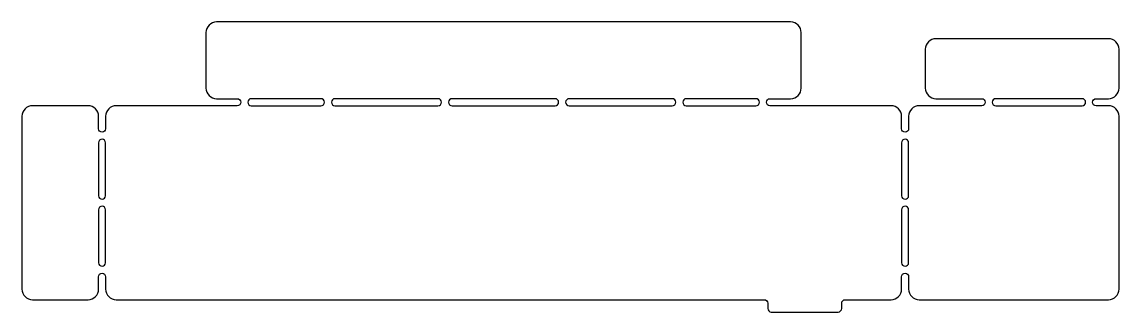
# Model space of a CAD drawing. Header units: millimetres. Extents: x -251 to 61, y -2 to 80.
import ezdxf

# ---------------------------------------------------------------- set-up
doc = ezdxf.new("R2010")
doc.units = ezdxf.units.MM
doc.layers.get('0').update_dxf_attribs({"linetype": 'CONTINUOUS'})

msp = doc.modelspace()

# ---------------------------------------------------------------- linework, layer by layer
for points in [[(-251.41, 4, 0.414214), (-248.41, 1), (-232.6, 1, 0.414214), (-229.6, 4), (-229.6, 7.53, -0.414214), (-228.6, 8.53, -0.414214), (-227.6, 7.53), (-227.6, 4, 0.414214), (-224.6, 1), (-40.1, 1, -0.414214), (-39.1, 0), (-39.1, -1.5, 0.414214), (-38.1, -2.5), (-19.05, -2.5, 0.414214), (-18.05, -1.5), (-18.05, 0, -0.414214), (-17.05, 1), (-4, 1, 0.414214), (-1, 4), (-1, 7.53, -0.414214), (0, 8.53, -0.414214), (1, 7.53), (1, 4, 0.414214), (4, 1), (57.91, 1, 0.414214), (60.91, 4), (60.91, 53.15, 0.414214), (57.91, 56.15), (54.39, 56.15, -0.414214), (53.39, 57.15, -0.414214), (54.39, 58.15), (57.91, 58.15, 0.414214), (60.91, 61.15), (60.91, 72.2, 0.414214), (57.91, 75.2), (8.76, 75.2, 0.414214), (5.76, 72.2), (5.76, 61.15, 0.414214), (8.76, 58.15), (21.81, 58.15, -0.414214), (22.81, 57.15, -0.414214), (21.81, 56.15), (4, 56.15, 0.414214), (1, 53.15), (1, 49.62, -0.414214), (0, 48.62, -0.414214), (-1, 49.62), (-1, 53.15, 0.414214), (-4, 56.15), (-38.48, 56.15, -0.414214), (-39.48, 57.15, -0.414214), (-38.48, 58.15), (-32.58, 58.15, 0.414214), (-29.58, 61.15), (-29.58, 76.96, 0.414214), (-32.58, 79.96), (-196.02, 79.96, 0.414214), (-199.02, 76.96), (-199.02, 61.15, 0.414214), (-196.02, 58.15), (-190.12, 58.15, -0.414214), (-189.12, 57.15, -0.414214), (-190.12, 56.15), (-224.6, 56.15, 0.414214), (-227.6, 53.15), (-227.6, 49.62, -0.414214), (-228.6, 48.62, -0.414214), (-229.6, 49.62), (-229.6, 53.15, 0.414214), (-232.6, 56.15), (-248.41, 56.15, 0.414214), (-251.41, 53.15)], [(-187.12, 57.15, 0.414214), (-186.12, 56.15), (-166.31, 56.15, 0.414214), (-165.31, 57.15, 0.414214), (-166.31, 58.15), (-186.12, 58.15, 0.414214)], [(-163.31, 57.15, 0.414214), (-162.31, 56.15), (-132.97, 56.15, 0.414214), (-131.97, 57.15, 0.414214), (-132.97, 58.15), (-162.31, 58.15, 0.414214)], [(-129.97, 57.15, 0.414214), (-128.97, 56.15), (-99.63, 56.15, 0.414214), (-98.63, 57.15, 0.414214), (-99.63, 58.15), (-128.97, 58.15, 0.414214)], [(-96.63, 57.15, 0.414214), (-95.63, 56.15), (-66.29, 56.15, 0.414214), (-65.29, 57.15, 0.414214), (-66.29, 58.15), (-95.63, 58.15, 0.414214)], [(-63.29, 57.15, 0.414214), (-62.29, 56.15), (-42.48, 56.15, 0.414214), (-41.48, 57.15, 0.414214), (-42.48, 58.15), (-62.29, 58.15, 0.414214)], [(25.81, 58.15, 0.414214), (24.81, 57.15, 0.414214), (25.81, 56.15), (50.39, 56.15, 0.414214), (51.39, 57.15, 0.414214), (50.39, 58.15)], [(-228.6, 29.57, 0.414214), (-227.6, 30.58), (-227.6, 45.63, 0.414214), (-228.6, 46.63, 0.414214), (-229.6, 45.63), (-229.6, 30.58, 0.414214)], [(-1, 30.58, 0.414214), (0, 29.57, 0.414214), (1, 30.58), (1, 45.63, 0.414214), (0, 46.63, 0.414214), (-1, 45.63)], [(-228.6, 10.53, 0.414214), (-227.6, 11.53), (-227.6, 26.58, 0.414214), (-228.6, 27.58, 0.414214), (-229.6, 26.58), (-229.6, 11.53, 0.414214)], [(-1, 11.53, 0.414214), (0, 10.53, 0.414214), (1, 11.53), (1, 26.58, 0.414214), (0, 27.58, 0.414214), (-1, 26.58)]]:
    msp.add_lwpolyline(points, format="xyb", close=True)

doc.saveas('drawing.dxf')
